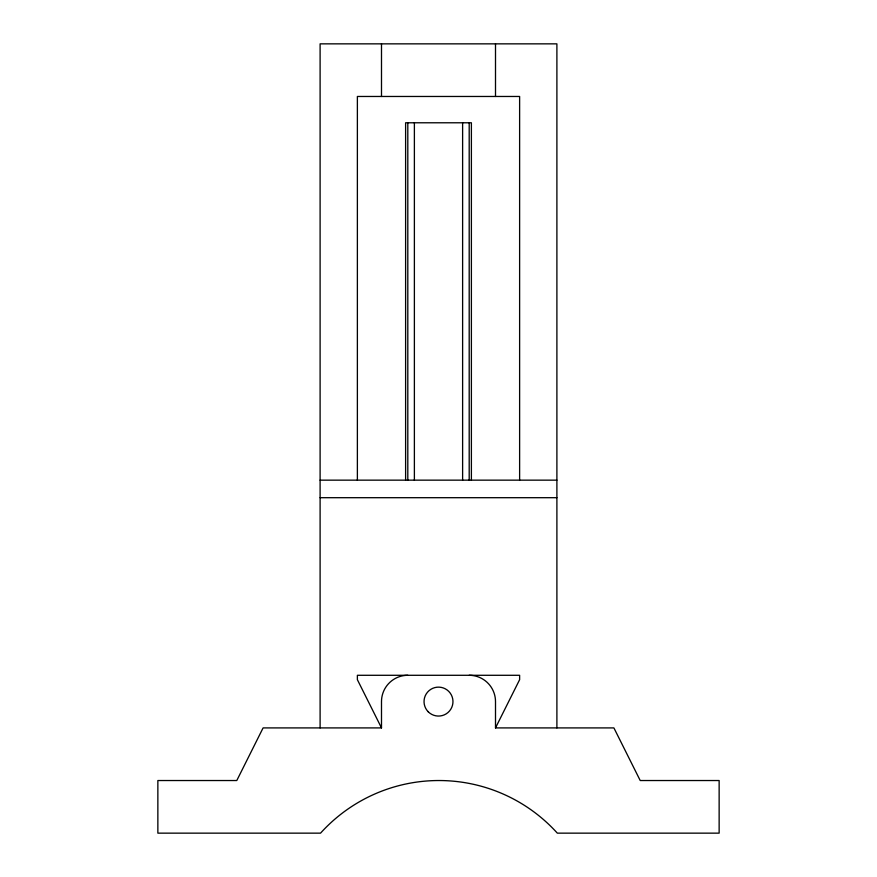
<?xml version="1.0" encoding="UTF-8"?>
<svg xmlns="http://www.w3.org/2000/svg" width="877" height="877" viewBox="0 0 877 877"><rect width="100%" height="100%" fill="white"/><g stroke="black" fill="none" stroke-linecap="round" stroke-linejoin="round"><path stroke-width="1.32" d="M495.505 727.91L519.622 679.675L519.622 675.29L357.377 675.29L357.377 679.675L381.495 727.91L263.1 727.91L236.79 780.53L157.86 780.53L157.86 833.15L320.543 833.15A159.504 159.504 0 0 1 557.333 833.15L719.14 833.15L719.14 780.53L640.21 780.53L613.9 727.91L495.505 727.91L495.505 701.6A26.31 26.31 0 0 0 469.195 675.29M320.105 480.157L556.895 480.157M320.105 497.697L556.895 497.697M556.895 727.91L556.895 43.85L320.105 43.85L320.105 727.91M519.622 480.157L519.622 96.47L357.377 96.47L357.377 480.157M495.505 43.85L495.505 96.47M471.387 480.157L471.387 122.78L405.612 122.78L405.612 480.157M469.195 122.78L469.195 480.157M462.617 122.78L462.617 480.157M414.382 122.78L414.382 480.157M407.805 122.78L407.805 480.157M381.495 43.85L381.495 96.47M381.495 727.91L381.495 701.6A26.31 26.31 0 0 1 407.805 675.29M428.272 711.828A14.47 14.47 0 0 0 452.477 705.349A14.47 14.47 0 0 0 434.751 687.623A14.47 14.47 0 0 0 428.272 711.828"/></g></svg>
